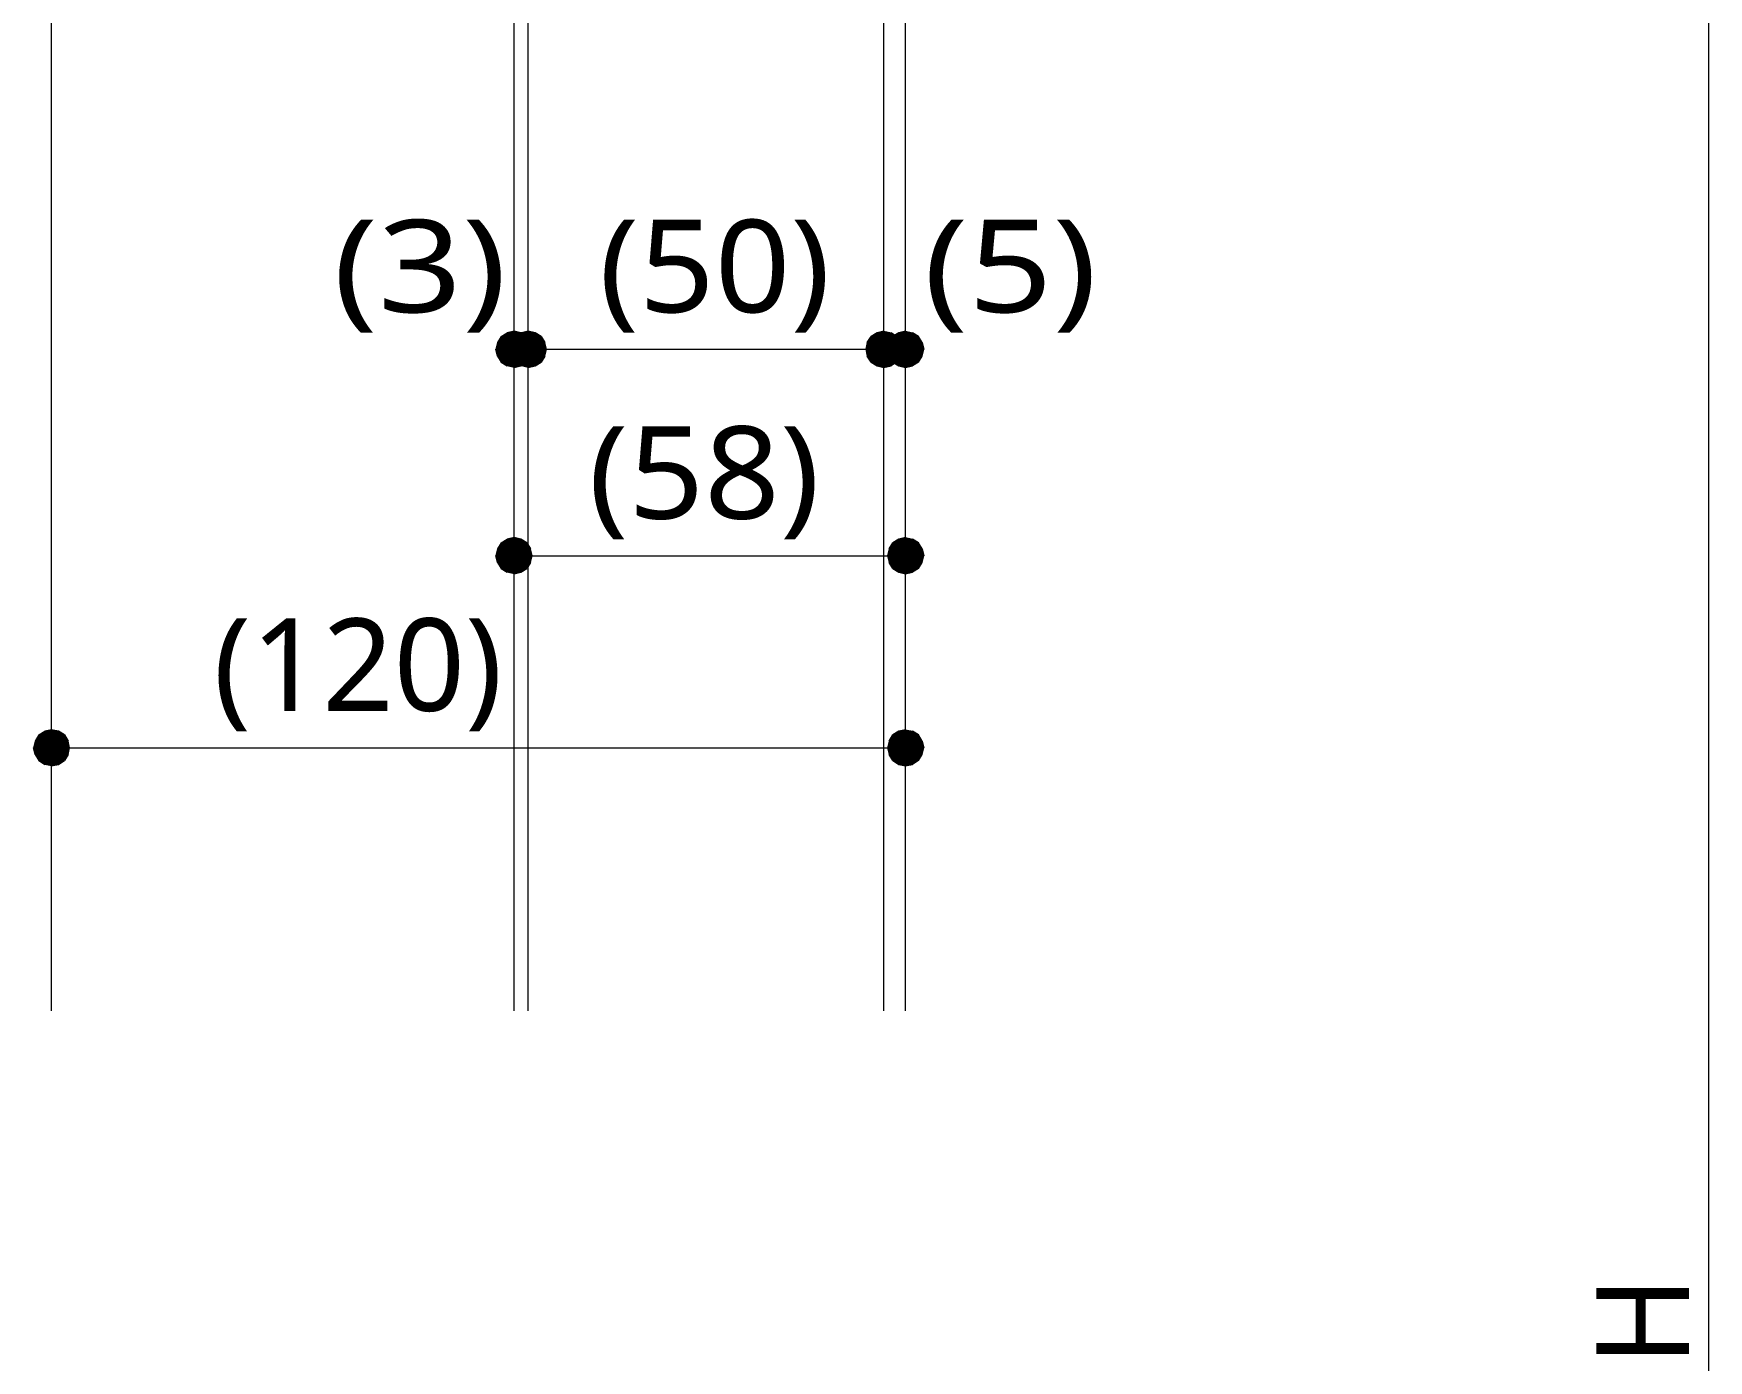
# Model space of a CAD drawing. Header units: millimetres. Extents: x 0 to 420, y 0 to 297.
# Drawn here: x 325.29 to 372.36, y 150.45 to 187.73 of the extents above; entities that cross this region are included whole.
import ezdxf
from ezdxf.enums import TextEntityAlignment as Align

# ---------------------------------------------------------------- set-up
doc = ezdxf.new("R2010")
doc.units = ezdxf.units.MM
doc.styles.add('kst32b', font='NotoSansJP-Variable.ttf')

msp = doc.modelspace()

# ---------------------------------------------------------------- hatches: boundary and pattern name
h = msp.add_hatch(color=7)
h.paths.add_polyline_path([(338.794, 179.366), (338.603, 179.324), (338.794, 178.858), (338.794, 179.366)])
h.paths.add_polyline_path([(338.603, 179.324), (338.794, 178.858), (338.434, 179.218), (338.603, 179.324)])
h.paths.add_polyline_path([(338.794, 178.858), (338.434, 179.218), (338.328, 179.049), (338.794, 178.858)])
h = msp.add_hatch(color=7)
h.paths.add_polyline_path([(339.196, 179.366), (339.005, 179.324), (339.196, 178.858), (339.196, 179.366)])
h.paths.add_polyline_path([(339.005, 179.324), (339.196, 178.858), (338.836, 179.218), (339.005, 179.324)])
h.paths.add_polyline_path([(339.196, 178.858), (338.836, 179.218), (338.73, 179.049), (339.196, 178.858)])
for points in [[(338.984, 179.324), (338.794, 179.366), (338.794, 178.858), (338.984, 179.324)], [(339.386, 179.324), (339.196, 179.366), (339.196, 178.858), (339.386, 179.324)], [(348.996, 178.393), (349.187, 178.35), (349.187, 178.858), (348.996, 178.393)], [(349.61, 178.393), (349.8, 178.35), (349.8, 178.858), (349.61, 178.393)], [(338.984, 173.524), (338.794, 173.567), (338.794, 173.059), (338.984, 173.524)], [(349.61, 172.593), (349.8, 172.551), (349.8, 173.059), (349.61, 172.593)], [(325.988, 168.127), (325.797, 168.169), (325.797, 167.661), (325.988, 168.127)], [(349.61, 167.196), (349.8, 167.153), (349.8, 167.661), (349.61, 167.196)]]:
    msp.add_hatch(color=7).paths.add_polyline_path(points)
h = msp.add_hatch(color=7)
h.paths.add_polyline_path([(349.546, 179.218), (349.398, 179.324), (349.187, 178.858), (349.546, 179.218)])
h.paths.add_polyline_path([(349.398, 179.324), (349.187, 178.858), (349.187, 179.366), (349.398, 179.324)])
h.paths.add_polyline_path([(349.187, 178.858), (349.187, 179.366), (348.996, 179.324), (349.187, 178.858)])
h = msp.add_hatch(color=7)
h.paths.add_polyline_path([(350.16, 179.218), (349.991, 179.324), (349.8, 178.858), (350.16, 179.218)])
h.paths.add_polyline_path([(349.991, 179.324), (349.8, 178.858), (349.8, 179.366), (349.991, 179.324)])
h.paths.add_polyline_path([(349.8, 178.858), (349.8, 179.366), (349.61, 179.324), (349.8, 178.858)])
h = msp.add_hatch(color=7)
h.paths.add_polyline_path([(338.328, 179.049), (338.286, 178.858), (338.794, 178.858), (338.328, 179.049)])
h.paths.add_polyline_path([(338.286, 178.858), (338.794, 178.858), (338.328, 178.668), (338.286, 178.858)])
h.paths.add_polyline_path([(338.794, 178.858), (338.328, 178.668), (338.434, 178.498), (338.794, 178.858)])
h = msp.add_hatch(color=7)
h.paths.add_polyline_path([(338.73, 179.049), (338.688, 178.858), (339.196, 178.858), (338.73, 179.049)])
h.paths.add_polyline_path([(338.688, 178.858), (339.196, 178.858), (338.73, 178.668), (338.688, 178.858)])
h.paths.add_polyline_path([(339.196, 178.858), (338.73, 178.668), (338.836, 178.498), (339.196, 178.858)])
h = msp.add_hatch(color=7)
h.paths.add_polyline_path([(339.302, 178.858), (339.259, 179.049), (338.794, 178.858), (339.302, 178.858)])
h.paths.add_polyline_path([(339.259, 179.049), (338.794, 178.858), (339.154, 179.218), (339.259, 179.049)])
h.paths.add_polyline_path([(338.794, 178.858), (339.154, 179.218), (338.984, 179.324), (338.794, 178.858)])
h = msp.add_hatch(color=7)
h.paths.add_polyline_path([(339.704, 178.858), (339.662, 179.049), (339.196, 178.858), (339.704, 178.858)])
h.paths.add_polyline_path([(339.662, 179.049), (339.196, 178.858), (339.556, 179.218), (339.662, 179.049)])
h.paths.add_polyline_path([(339.196, 178.858), (339.556, 179.218), (339.386, 179.324), (339.196, 178.858)])
h = msp.add_hatch(color=7)
h.paths.add_polyline_path([(348.996, 179.324), (348.827, 179.218), (349.187, 178.858), (348.996, 179.324)])
h.paths.add_polyline_path([(348.827, 179.218), (349.187, 178.858), (348.721, 179.049), (348.827, 179.218)])
h.paths.add_polyline_path([(349.187, 178.858), (348.721, 179.049), (348.679, 178.858), (349.187, 178.858)])
h = msp.add_hatch(color=7)
h.paths.add_polyline_path([(349.673, 178.668), (349.695, 178.858), (349.187, 178.858), (349.673, 178.668)])
h.paths.add_polyline_path([(349.695, 178.858), (349.187, 178.858), (349.673, 179.049), (349.695, 178.858)])
h.paths.add_polyline_path([(349.187, 178.858), (349.673, 179.049), (349.546, 179.218), (349.187, 178.858)])
h = msp.add_hatch(color=7)
h.paths.add_polyline_path([(349.61, 179.324), (349.441, 179.218), (349.8, 178.858), (349.61, 179.324)])
h.paths.add_polyline_path([(349.441, 179.218), (349.8, 178.858), (349.335, 179.049), (349.441, 179.218)])
h.paths.add_polyline_path([(349.8, 178.858), (349.335, 179.049), (349.292, 178.858), (349.8, 178.858)])
h = msp.add_hatch(color=7)
h.paths.add_polyline_path([(350.266, 178.668), (350.308, 178.858), (349.8, 178.858), (350.266, 178.668)])
h.paths.add_polyline_path([(350.308, 178.858), (349.8, 178.858), (350.266, 179.049), (350.308, 178.858)])
h.paths.add_polyline_path([(349.8, 178.858), (350.266, 179.049), (350.16, 179.218), (349.8, 178.858)])
h = msp.add_hatch(color=7)
h.paths.add_polyline_path([(338.434, 178.498), (338.603, 178.393), (338.794, 178.858), (338.434, 178.498)])
h.paths.add_polyline_path([(338.603, 178.393), (338.794, 178.858), (338.794, 178.35), (338.603, 178.393)])
h.paths.add_polyline_path([(338.794, 178.858), (338.794, 178.35), (338.984, 178.393), (338.794, 178.858)])
h = msp.add_hatch(color=7)
h.paths.add_polyline_path([(338.984, 178.393), (339.154, 178.498), (338.794, 178.858), (338.984, 178.393)])
h.paths.add_polyline_path([(339.154, 178.498), (338.794, 178.858), (339.259, 178.668), (339.154, 178.498)])
h.paths.add_polyline_path([(338.794, 178.858), (339.259, 178.668), (339.302, 178.858), (338.794, 178.858)])
h = msp.add_hatch(color=7)
h.paths.add_polyline_path([(338.836, 178.498), (339.005, 178.393), (339.196, 178.858), (338.836, 178.498)])
h.paths.add_polyline_path([(339.005, 178.393), (339.196, 178.858), (339.196, 178.35), (339.005, 178.393)])
h.paths.add_polyline_path([(339.196, 178.858), (339.196, 178.35), (339.386, 178.393), (339.196, 178.858)])
h = msp.add_hatch(color=7)
h.paths.add_polyline_path([(339.386, 178.393), (339.556, 178.498), (339.196, 178.858), (339.386, 178.393)])
h.paths.add_polyline_path([(339.556, 178.498), (339.196, 178.858), (339.662, 178.668), (339.556, 178.498)])
h.paths.add_polyline_path([(339.196, 178.858), (339.662, 178.668), (339.704, 178.858), (339.196, 178.858)])
h = msp.add_hatch(color=7)
h.paths.add_polyline_path([(348.679, 178.858), (348.721, 178.668), (349.187, 178.858), (348.679, 178.858)])
h.paths.add_polyline_path([(348.721, 178.668), (349.187, 178.858), (348.827, 178.498), (348.721, 178.668)])
h.paths.add_polyline_path([(349.187, 178.858), (348.827, 178.498), (348.996, 178.393), (349.187, 178.858)])
h = msp.add_hatch(color=7)
h.paths.add_polyline_path([(349.187, 178.35), (349.398, 178.393), (349.187, 178.858), (349.187, 178.35)])
h.paths.add_polyline_path([(349.398, 178.393), (349.187, 178.858), (349.546, 178.498), (349.398, 178.393)])
h.paths.add_polyline_path([(349.187, 178.858), (349.546, 178.498), (349.673, 178.668), (349.187, 178.858)])
h = msp.add_hatch(color=7)
h.paths.add_polyline_path([(349.292, 178.858), (349.335, 178.668), (349.8, 178.858), (349.292, 178.858)])
h.paths.add_polyline_path([(349.335, 178.668), (349.8, 178.858), (349.441, 178.498), (349.335, 178.668)])
h.paths.add_polyline_path([(349.8, 178.858), (349.441, 178.498), (349.61, 178.393), (349.8, 178.858)])
h = msp.add_hatch(color=7)
h.paths.add_polyline_path([(349.8, 178.35), (349.991, 178.393), (349.8, 178.858), (349.8, 178.35)])
h.paths.add_polyline_path([(349.991, 178.393), (349.8, 178.858), (350.16, 178.498), (349.991, 178.393)])
h.paths.add_polyline_path([(349.8, 178.858), (350.16, 178.498), (350.266, 178.668), (349.8, 178.858)])
h = msp.add_hatch(color=7)
h.paths.add_polyline_path([(338.328, 173.249), (338.286, 173.059), (338.794, 173.059), (338.328, 173.249)])
h.paths.add_polyline_path([(338.286, 173.059), (338.794, 173.059), (338.328, 172.868), (338.286, 173.059)])
h.paths.add_polyline_path([(338.794, 173.059), (338.328, 172.868), (338.434, 172.699), (338.794, 173.059)])
h = msp.add_hatch(color=7)
h.paths.add_polyline_path([(338.794, 173.567), (338.603, 173.524), (338.794, 173.059), (338.794, 173.567)])
h.paths.add_polyline_path([(338.603, 173.524), (338.794, 173.059), (338.434, 173.418), (338.603, 173.524)])
h.paths.add_polyline_path([(338.794, 173.059), (338.434, 173.418), (338.328, 173.249), (338.794, 173.059)])
h = msp.add_hatch(color=7)
h.paths.add_polyline_path([(339.302, 173.059), (339.259, 173.249), (338.794, 173.059), (339.302, 173.059)])
h.paths.add_polyline_path([(339.259, 173.249), (338.794, 173.059), (339.154, 173.418), (339.259, 173.249)])
h.paths.add_polyline_path([(338.794, 173.059), (339.154, 173.418), (338.984, 173.524), (338.794, 173.059)])
h = msp.add_hatch(color=7)
h.paths.add_polyline_path([(349.61, 173.524), (349.441, 173.418), (349.8, 173.059), (349.61, 173.524)])
h.paths.add_polyline_path([(349.441, 173.418), (349.8, 173.059), (349.335, 173.249), (349.441, 173.418)])
h.paths.add_polyline_path([(349.8, 173.059), (349.335, 173.249), (349.292, 173.059), (349.8, 173.059)])
h = msp.add_hatch(color=7)
h.paths.add_polyline_path([(350.16, 173.418), (349.991, 173.524), (349.8, 173.059), (350.16, 173.418)])
h.paths.add_polyline_path([(349.991, 173.524), (349.8, 173.059), (349.8, 173.567), (349.991, 173.524)])
h.paths.add_polyline_path([(349.8, 173.059), (349.8, 173.567), (349.61, 173.524), (349.8, 173.059)])
h = msp.add_hatch(color=7)
h.paths.add_polyline_path([(350.266, 172.868), (350.308, 173.059), (349.8, 173.059), (350.266, 172.868)])
h.paths.add_polyline_path([(350.308, 173.059), (349.8, 173.059), (350.266, 173.249), (350.308, 173.059)])
h.paths.add_polyline_path([(349.8, 173.059), (350.266, 173.249), (350.16, 173.418), (349.8, 173.059)])
h = msp.add_hatch(color=7)
h.paths.add_polyline_path([(338.434, 172.699), (338.603, 172.593), (338.794, 173.059), (338.434, 172.699)])
h.paths.add_polyline_path([(338.603, 172.593), (338.794, 173.059), (338.794, 172.551), (338.603, 172.593)])
h.paths.add_polyline_path([(338.794, 173.059), (338.794, 172.551), (338.984, 172.593), (338.794, 173.059)])
h = msp.add_hatch(color=7)
h.paths.add_polyline_path([(338.984, 172.593), (339.154, 172.699), (338.794, 173.059), (338.984, 172.593)])
h.paths.add_polyline_path([(339.154, 172.699), (338.794, 173.059), (339.259, 172.868), (339.154, 172.699)])
h.paths.add_polyline_path([(338.794, 173.059), (339.259, 172.868), (339.302, 173.059), (338.794, 173.059)])
h = msp.add_hatch(color=7)
h.paths.add_polyline_path([(349.292, 173.059), (349.335, 172.868), (349.8, 173.059), (349.292, 173.059)])
h.paths.add_polyline_path([(349.335, 172.868), (349.8, 173.059), (349.441, 172.699), (349.335, 172.868)])
h.paths.add_polyline_path([(349.8, 173.059), (349.441, 172.699), (349.61, 172.593), (349.8, 173.059)])
h = msp.add_hatch(color=7)
h.paths.add_polyline_path([(349.8, 172.551), (349.991, 172.593), (349.8, 173.059), (349.8, 172.551)])
h.paths.add_polyline_path([(349.991, 172.593), (349.8, 173.059), (350.16, 172.699), (349.991, 172.593)])
h.paths.add_polyline_path([(349.8, 173.059), (350.16, 172.699), (350.266, 172.868), (349.8, 173.059)])
h = msp.add_hatch(color=7)
h.paths.add_polyline_path([(325.797, 168.169), (325.607, 168.127), (325.797, 167.661), (325.797, 168.169)])
h.paths.add_polyline_path([(325.607, 168.127), (325.797, 167.661), (325.437, 168.021), (325.607, 168.127)])
h.paths.add_polyline_path([(325.797, 167.661), (325.437, 168.021), (325.332, 167.852), (325.797, 167.661)])
h = msp.add_hatch(color=7)
h.paths.add_polyline_path([(326.305, 167.661), (326.263, 167.852), (325.797, 167.661), (326.305, 167.661)])
h.paths.add_polyline_path([(326.263, 167.852), (325.797, 167.661), (326.157, 168.021), (326.263, 167.852)])
h.paths.add_polyline_path([(325.797, 167.661), (326.157, 168.021), (325.988, 168.127), (325.797, 167.661)])
h = msp.add_hatch(color=7)
h.paths.add_polyline_path([(349.61, 168.127), (349.441, 168.021), (349.8, 167.661), (349.61, 168.127)])
h.paths.add_polyline_path([(349.441, 168.021), (349.8, 167.661), (349.335, 167.852), (349.441, 168.021)])
h.paths.add_polyline_path([(349.8, 167.661), (349.335, 167.852), (349.292, 167.661), (349.8, 167.661)])
h = msp.add_hatch(color=7)
h.paths.add_polyline_path([(350.16, 168.021), (349.991, 168.127), (349.8, 167.661), (350.16, 168.021)])
h.paths.add_polyline_path([(349.991, 168.127), (349.8, 167.661), (349.8, 168.169), (349.991, 168.127)])
h.paths.add_polyline_path([(349.8, 167.661), (349.8, 168.169), (349.61, 168.127), (349.8, 167.661)])
h = msp.add_hatch(color=7)
h.paths.add_polyline_path([(325.332, 167.852), (325.289, 167.661), (325.797, 167.661), (325.332, 167.852)])
h.paths.add_polyline_path([(325.289, 167.661), (325.797, 167.661), (325.332, 167.471), (325.289, 167.661)])
h.paths.add_polyline_path([(325.797, 167.661), (325.332, 167.471), (325.437, 167.301), (325.797, 167.661)])
h = msp.add_hatch(color=7)
h.paths.add_polyline_path([(325.437, 167.301), (325.607, 167.196), (325.797, 167.661), (325.437, 167.301)])
h.paths.add_polyline_path([(325.607, 167.196), (325.797, 167.661), (325.797, 167.153), (325.607, 167.196)])
h.paths.add_polyline_path([(325.797, 167.661), (325.797, 167.153), (325.988, 167.196), (325.797, 167.661)])
h = msp.add_hatch(color=7)
h.paths.add_polyline_path([(325.988, 167.196), (326.157, 167.301), (325.797, 167.661), (325.988, 167.196)])
h.paths.add_polyline_path([(326.157, 167.301), (325.797, 167.661), (326.263, 167.471), (326.157, 167.301)])
h.paths.add_polyline_path([(325.797, 167.661), (326.263, 167.471), (326.305, 167.661), (325.797, 167.661)])
h = msp.add_hatch(color=7)
h.paths.add_polyline_path([(349.292, 167.661), (349.335, 167.471), (349.8, 167.661), (349.292, 167.661)])
h.paths.add_polyline_path([(349.335, 167.471), (349.8, 167.661), (349.441, 167.301), (349.335, 167.471)])
h.paths.add_polyline_path([(349.8, 167.661), (349.441, 167.301), (349.61, 167.196), (349.8, 167.661)])
h = msp.add_hatch(color=7)
h.paths.add_polyline_path([(350.266, 167.471), (350.308, 167.661), (349.8, 167.661), (350.266, 167.471)])
h.paths.add_polyline_path([(350.308, 167.661), (349.8, 167.661), (350.266, 167.852), (350.308, 167.661)])
h.paths.add_polyline_path([(349.8, 167.661), (350.266, 167.852), (350.16, 168.021), (349.8, 167.661)])
h = msp.add_hatch(color=7)
h.paths.add_polyline_path([(349.8, 167.153), (349.991, 167.196), (349.8, 167.661), (349.8, 167.153)])
h.paths.add_polyline_path([(349.991, 167.196), (349.8, 167.661), (350.16, 167.301), (349.991, 167.196)])
h.paths.add_polyline_path([(349.8, 167.661), (350.16, 167.301), (350.266, 167.471), (349.8, 167.661)])

# ---------------------------------------------------------------- linework, layer by layer
at = {"lineweight": 13}
for points in [[(349.8, 160.274), (349.8, 197.866)], [(339.196, 160.274), (339.196, 195.665)], [(349.187, 160.274), (349.187, 195.665)], [(372.364, 194.268), (372.364, 105.918)], [(325.797, 160.274), (325.797, 192.68)], [(338.794, 160.274), (338.794, 192.68)], [(339.196, 178.858), (338.794, 178.858)], [(339.196, 178.858), (349.187, 178.858)], [(349.8, 178.858), (349.187, 178.858)], [(338.794, 173.059), (349.8, 173.059)], [(325.797, 167.661), (349.8, 167.661)]]:
    msp.add_lwpolyline(points, dxfattribs=at)
at = {"lineweight": 0}
for points in [[(338.794, 179.366), (338.603, 179.324), (338.794, 178.858)], [(338.984, 179.324), (338.794, 179.366), (338.794, 178.858)], [(339.196, 179.366), (339.005, 179.324), (339.196, 178.858)], [(339.386, 179.324), (339.196, 179.366), (339.196, 178.858)], [(349.187, 178.858), (349.187, 179.366), (348.996, 179.324)], [(349.398, 179.324), (349.187, 178.858), (349.187, 179.366)], [(349.8, 178.858), (349.8, 179.366), (349.61, 179.324)], [(349.991, 179.324), (349.8, 178.858), (349.8, 179.366)], [(338.328, 179.049), (338.286, 178.858), (338.794, 178.858)], [(338.794, 178.858), (338.434, 179.218), (338.328, 179.049)], [(338.603, 179.324), (338.794, 178.858), (338.434, 179.218)], [(338.73, 179.049), (338.688, 178.858), (339.196, 178.858)], [(339.196, 178.858), (338.836, 179.218), (338.73, 179.049)], [(338.794, 178.858), (339.154, 179.218), (338.984, 179.324)], [(339.259, 179.049), (338.794, 178.858), (339.154, 179.218)], [(339.302, 178.858), (339.259, 179.049), (338.794, 178.858)], [(339.005, 179.324), (339.196, 178.858), (338.836, 179.218)], [(339.196, 178.858), (339.556, 179.218), (339.386, 179.324)], [(339.662, 179.049), (339.196, 178.858), (339.556, 179.218)], [(339.704, 178.858), (339.662, 179.049), (339.196, 178.858)], [(349.187, 178.858), (348.721, 179.049), (348.679, 178.858)], [(348.827, 179.218), (349.187, 178.858), (348.721, 179.049)], [(348.996, 179.324), (348.827, 179.218), (349.187, 178.858)], [(349.546, 179.218), (349.398, 179.324), (349.187, 178.858)], [(349.187, 178.858), (349.673, 179.049), (349.546, 179.218)], [(349.695, 178.858), (349.187, 178.858), (349.673, 179.049)], [(349.8, 178.858), (349.335, 179.049), (349.292, 178.858)], [(349.441, 179.218), (349.8, 178.858), (349.335, 179.049)], [(349.61, 179.324), (349.441, 179.218), (349.8, 178.858)], [(350.16, 179.218), (349.991, 179.324), (349.8, 178.858)], [(349.8, 178.858), (350.266, 179.049), (350.16, 179.218)], [(350.308, 178.858), (349.8, 178.858), (350.266, 179.049)], [(338.286, 178.858), (338.794, 178.858), (338.328, 178.668)], [(338.794, 178.858), (338.328, 178.668), (338.434, 178.498)], [(338.434, 178.498), (338.603, 178.393), (338.794, 178.858)], [(338.603, 178.393), (338.794, 178.858), (338.794, 178.35)], [(338.688, 178.858), (339.196, 178.858), (338.73, 178.668)], [(339.196, 178.858), (338.73, 178.668), (338.836, 178.498)], [(338.794, 178.858), (338.794, 178.35), (338.984, 178.393)], [(338.984, 178.393), (339.154, 178.498), (338.794, 178.858)], [(339.154, 178.498), (338.794, 178.858), (339.259, 178.668)], [(338.794, 178.858), (339.259, 178.668), (339.302, 178.858)], [(338.836, 178.498), (339.005, 178.393), (339.196, 178.858)], [(339.005, 178.393), (339.196, 178.858), (339.196, 178.35)], [(339.196, 178.858), (339.196, 178.35), (339.386, 178.393)], [(339.386, 178.393), (339.556, 178.498), (339.196, 178.858)], [(339.556, 178.498), (339.196, 178.858), (339.662, 178.668)], [(339.196, 178.858), (339.662, 178.668), (339.704, 178.858)], [(348.679, 178.858), (348.721, 178.668), (349.187, 178.858)], [(348.721, 178.668), (349.187, 178.858), (348.827, 178.498)], [(349.187, 178.858), (348.827, 178.498), (348.996, 178.393)], [(348.996, 178.393), (349.187, 178.35), (349.187, 178.858)], [(349.187, 178.35), (349.398, 178.393), (349.187, 178.858)], [(349.398, 178.393), (349.187, 178.858), (349.546, 178.498)], [(349.187, 178.858), (349.546, 178.498), (349.673, 178.668)], [(349.673, 178.668), (349.695, 178.858), (349.187, 178.858)], [(349.292, 178.858), (349.335, 178.668), (349.8, 178.858)], [(349.335, 178.668), (349.8, 178.858), (349.441, 178.498)], [(349.8, 178.858), (349.441, 178.498), (349.61, 178.393)], [(349.61, 178.393), (349.8, 178.35), (349.8, 178.858)], [(349.8, 178.35), (349.991, 178.393), (349.8, 178.858)], [(349.991, 178.393), (349.8, 178.858), (350.16, 178.498)], [(349.8, 178.858), (350.16, 178.498), (350.266, 178.668)], [(350.266, 178.668), (350.308, 178.858), (349.8, 178.858)], [(338.328, 173.249), (338.286, 173.059), (338.794, 173.059)], [(338.794, 173.059), (338.434, 173.418), (338.328, 173.249)], [(338.603, 173.524), (338.794, 173.059), (338.434, 173.418)], [(338.794, 173.567), (338.603, 173.524), (338.794, 173.059)], [(338.984, 173.524), (338.794, 173.567), (338.794, 173.059)], [(338.794, 173.059), (339.154, 173.418), (338.984, 173.524)], [(339.259, 173.249), (338.794, 173.059), (339.154, 173.418)], [(339.302, 173.059), (339.259, 173.249), (338.794, 173.059)], [(349.8, 173.059), (349.335, 173.249), (349.292, 173.059)], [(349.441, 173.418), (349.8, 173.059), (349.335, 173.249)], [(349.61, 173.524), (349.441, 173.418), (349.8, 173.059)], [(349.8, 173.059), (349.8, 173.567), (349.61, 173.524)], [(349.991, 173.524), (349.8, 173.059), (349.8, 173.567)], [(350.16, 173.418), (349.991, 173.524), (349.8, 173.059)], [(349.8, 173.059), (350.266, 173.249), (350.16, 173.418)], [(350.308, 173.059), (349.8, 173.059), (350.266, 173.249)], [(338.286, 173.059), (338.794, 173.059), (338.328, 172.868)], [(338.794, 173.059), (338.328, 172.868), (338.434, 172.699)], [(338.434, 172.699), (338.603, 172.593), (338.794, 173.059)], [(338.603, 172.593), (338.794, 173.059), (338.794, 172.551)], [(338.794, 173.059), (338.794, 172.551), (338.984, 172.593)], [(338.984, 172.593), (339.154, 172.699), (338.794, 173.059)], [(339.154, 172.699), (338.794, 173.059), (339.259, 172.868)], [(338.794, 173.059), (339.259, 172.868), (339.302, 173.059)], [(349.292, 173.059), (349.335, 172.868), (349.8, 173.059)], [(349.335, 172.868), (349.8, 173.059), (349.441, 172.699)], [(349.8, 173.059), (349.441, 172.699), (349.61, 172.593)], [(349.61, 172.593), (349.8, 172.551), (349.8, 173.059)], [(349.8, 172.551), (349.991, 172.593), (349.8, 173.059)], [(349.991, 172.593), (349.8, 173.059), (350.16, 172.699)], [(349.8, 173.059), (350.16, 172.699), (350.266, 172.868)], [(350.266, 172.868), (350.308, 173.059), (349.8, 173.059)], [(325.607, 168.127), (325.797, 167.661), (325.437, 168.021)], [(325.797, 168.169), (325.607, 168.127), (325.797, 167.661)], [(325.988, 168.127), (325.797, 168.169), (325.797, 167.661)], [(325.797, 167.661), (326.157, 168.021), (325.988, 168.127)], [(349.61, 168.127), (349.441, 168.021), (349.8, 167.661)], [(349.8, 167.661), (349.8, 168.169), (349.61, 168.127)], [(349.991, 168.127), (349.8, 167.661), (349.8, 168.169)], [(350.16, 168.021), (349.991, 168.127), (349.8, 167.661)], [(325.332, 167.852), (325.289, 167.661), (325.797, 167.661)], [(325.289, 167.661), (325.797, 167.661), (325.332, 167.471)], [(325.797, 167.661), (325.437, 168.021), (325.332, 167.852)], [(325.797, 167.661), (325.332, 167.471), (325.437, 167.301)], [(325.437, 167.301), (325.607, 167.196), (325.797, 167.661)], [(325.607, 167.196), (325.797, 167.661), (325.797, 167.153)], [(326.263, 167.852), (325.797, 167.661), (326.157, 168.021)], [(326.305, 167.661), (326.263, 167.852), (325.797, 167.661)], [(325.797, 167.661), (325.797, 167.153), (325.988, 167.196)], [(325.988, 167.196), (326.157, 167.301), (325.797, 167.661)], [(326.157, 167.301), (325.797, 167.661), (326.263, 167.471)], [(325.797, 167.661), (326.263, 167.471), (326.305, 167.661)], [(349.8, 167.661), (349.335, 167.852), (349.292, 167.661)], [(349.292, 167.661), (349.335, 167.471), (349.8, 167.661)], [(349.441, 168.021), (349.8, 167.661), (349.335, 167.852)], [(349.335, 167.471), (349.8, 167.661), (349.441, 167.301)], [(349.8, 167.661), (349.441, 167.301), (349.61, 167.196)], [(349.61, 167.196), (349.8, 167.153), (349.8, 167.661)], [(349.8, 167.661), (350.266, 167.852), (350.16, 168.021)], [(350.308, 167.661), (349.8, 167.661), (350.266, 167.852)], [(349.8, 167.153), (349.991, 167.196), (349.8, 167.661)], [(349.991, 167.196), (349.8, 167.661), (350.16, 167.301)], [(349.8, 167.661), (350.16, 167.301), (350.266, 167.471)], [(350.266, 167.471), (350.308, 167.661), (349.8, 167.661)]]:
    msp.add_lwpolyline(points, close=True, dxfattribs=at)

# ---------------------------------------------------------------- texts
at = {"style": 'kst32b'}
for s, p, p2 in [('(3)', (333.714, 179.896), (338.587, 179.896)), ('(50)', (341.186, 179.896), (347.683, 179.896)), ('(5)', (350.308, 179.896), (355.181, 179.896)), ('(58)', (340.889, 174.096), (347.386, 174.096)), ('(120)', (330.348, 168.698), (338.47, 168.698))]:
    msp.add_text(s, height=2.5989, dxfattribs=at).set_placement(p, p2, align=Align.FIT)
msp.add_text('H', height=2.599, rotation=90, dxfattribs=at).set_placement((371.814, 150.304))

doc.saveas('drawing.dxf')
